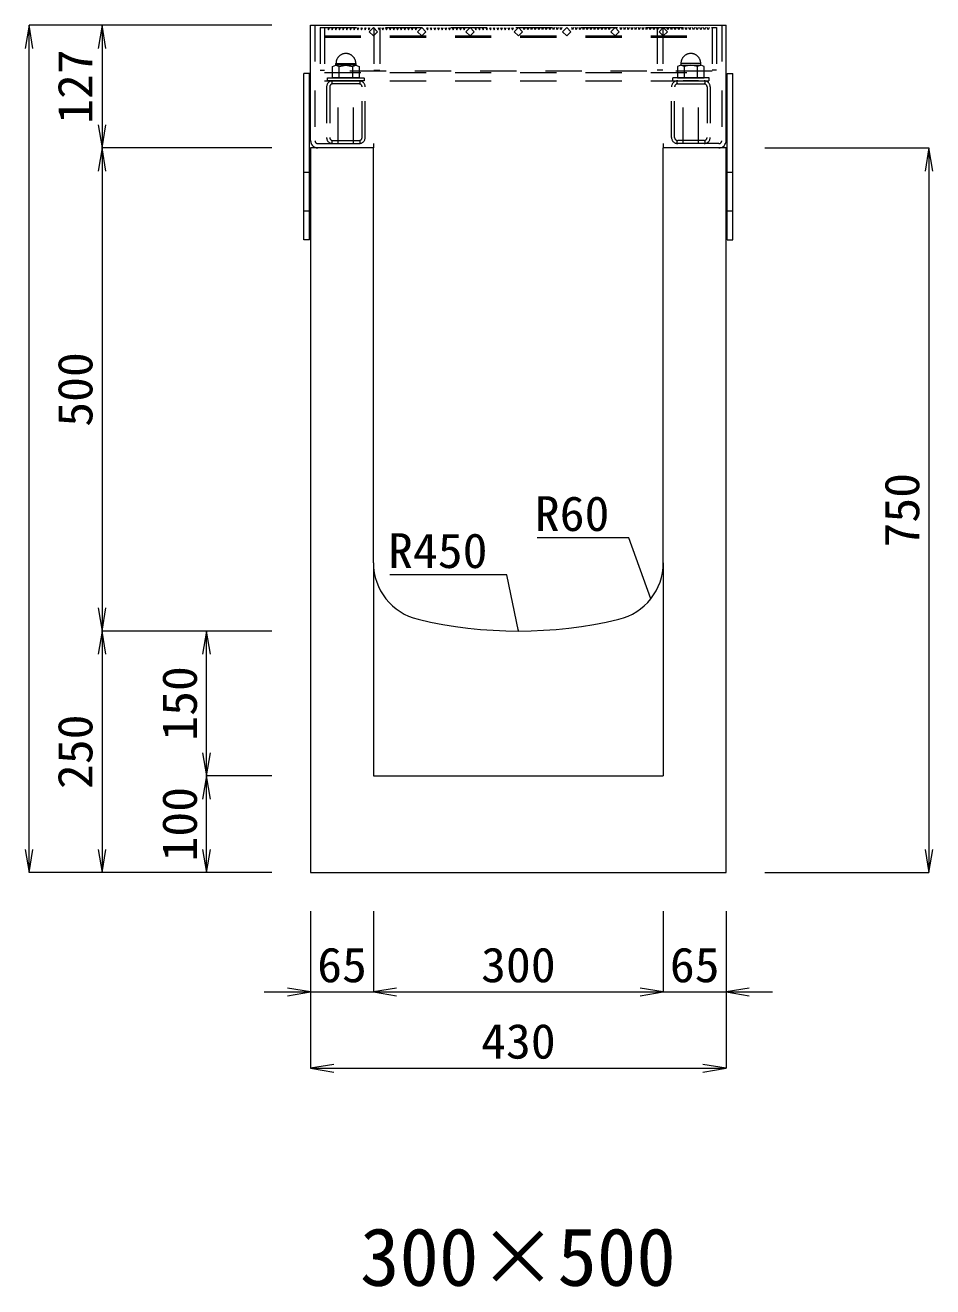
# Model space of a CAD drawing. Units: millimetres at full size; some dimension numbers follow another scale. Extents: x -734 to 58102, y 49499 to 87169.
# Drawn here: x 13488 to 14427, y 76484 to 77790 of the extents above; entities that cross this region are included whole.
import ezdxf
from ezdxf.enums import TextEntityAlignment as Align

# ---------------------------------------------------------------- set-up
doc = ezdxf.new("R2010")
doc.units = ezdxf.units.MM
doc.header["$LTSCALE"] = 50
doc.linetypes.add('USER1', pattern=[1.35, 0.75, -0.6])
doc.layers.add('0_2', color=7, linetype='Continuous')
for name, color, linetype, lineweight in [('寸法線', 7, 'Continuous', 13), ('引出線', 4, 'Continuous', 13), ('本体', 2, 'Continuous', 20), ('ｸﾞﾚｰﾁﾝｸﾞ', 7, 'USER1', 9)]:
    doc.layers.add(name, color=color, linetype=linetype, lineweight=lineweight)
doc.styles.add('ＭＳ 明朝', font='')
doc.styles.get('ＭＳ 明朝').set_extended_font_data('MS Mincho')

# ---------------------------------------------------------------- blocks, each defined once
blk = doc.blocks.new('open_arrow')
at = {"color": 0, "linetype": 'Continuous', "lineweight": -2}
blk.add_lwpolyline([(7.5, 1.25), (0, 0), (7.5, -1.25)], dxfattribs=at)

msp = doc.modelspace()

# ---------------------------------------------------------------- linework, layer by layer
at = {"layer": '寸法線'}
for p, q in [((13492.27, 76913.03), (13492.27, 77790.03)), ((13743.63, 77790.03), (13492.27, 77790.03)), ((13567.81, 77790.03), (13567.81, 77663.03)), ((13743.63, 77790.03), (13567.81, 77790.03)), ((13567.81, 77663.03), (13567.81, 77163.03)), ((13743.63, 77663.03), (13567.81, 77663.03)), ((13743.63, 77663.03), (13567.81, 77663.03)), ((14253.63, 77663.03), (14423.48, 77663.03)), ((14423.48, 77663.03), (14423.48, 76913.03)), ((13567.81, 77163.03), (13567.81, 76913.03)), ((13743.63, 77163.03), (13567.81, 77163.03)), ((13743.63, 77163.03), (13567.81, 77163.03)), ((13675.89, 77013.03), (13675.89, 77163.03)), ((13743.63, 77163.03), (13675.89, 77163.03)), ((13743.63, 77013.03), (13675.89, 77013.03)), ((13675.89, 76913.03), (13675.89, 77013.03)), ((13743.63, 77013.03), (13675.89, 77013.03)), ((13743.63, 76913.03), (13492.27, 76913.03)), ((13743.63, 76913.03), (13567.81, 76913.03)), ((13743.63, 76913.03), (13675.89, 76913.03)), ((14253.63, 76913.03), (14423.48, 76913.03)), ((13783.63, 76873.03), (13783.63, 76710.44)), ((13783.63, 76873.03), (13783.63, 76789.49)), ((13848.63, 76873.03), (13848.63, 76789.49)), ((13848.63, 76873.03), (13848.63, 76789.49)), ((14148.63, 76873.03), (14148.63, 76789.49)), ((14148.63, 76873.03), (14148.63, 76789.49)), ((14213.63, 76873.03), (14213.63, 76710.44)), ((14213.63, 76873.03), (14213.63, 76789.49)), ((13735.63, 76789.49), (13896.63, 76789.49)), ((13848.63, 76789.49), (14148.63, 76789.49)), ((14100.63, 76789.49), (14261.63, 76789.49)), ((13783.63, 76710.44), (14213.63, 76710.44))]:
    msp.add_line(p, q, dxfattribs=at)
at = {"layer": '引出線'}
for points in [[(14135.69, 77196.35), (14112.84, 77259.38), (14018.17, 77259.38)], [(13998.63, 77163.03), (13986.68, 77221.03), (13865.67, 77221.03)]]:
    msp.add_lwpolyline(points, dxfattribs=at)
at = {"layer": '本体'}
for p, q in [((13783.63, 77663.03), (13783.63, 76913.03)), ((13848.63, 77663.03), (13783.63, 77663.03)), ((13848.63, 77233.56), (13848.63, 77663.03)), ((14148.63, 77233.56), (14148.63, 77663.03)), ((14213.63, 77663.03), (14148.63, 77663.03)), ((14213.63, 76913.03), (14213.63, 77663.03)), ((13848.63, 77233.56), (13848.63, 77013.03)), ((14148.63, 77233.56), (14148.63, 77013.03)), ((13848.63, 77013.03), (14148.63, 77013.03)), ((13783.63, 76913.03), (14213.63, 76913.03)), ((13783.63, 76913.03), (14213.63, 76913.03))]:
    msp.add_line(p, q, dxfattribs=at)
for centre, radius, start, end in [((13908.63, 77233.56), 60, 180, 256.65785), ((14088.63, 77233.56), 60, 283.34237, 0), ((13998.63, 77613.03), 450, 256.65777, 283.34225)]:
    msp.add_arc(centre, radius, start, end, dxfattribs=at)
at = {"layer": 'ｸﾞﾚｰﾁﾝｸﾞ', "linetype": 'Continuous'}
for p, q in [((13783.63, 77790.03), (14213.63, 77790.03)), ((13783.63, 77670.66), (13783.63, 77790.03)), ((14213.63, 77670.66), (14213.63, 77790.03)), ((13776.63, 77568.03), (13776.63, 77740.03)), ((13782.63, 77740.03), (13776.63, 77740.03)), ((13782.63, 77568.03), (13782.63, 77740.03)), ((14214.63, 77568.03), (14214.63, 77740.03)), ((14214.63, 77740.03), (14220.63, 77740.03)), ((14220.63, 77568.03), (14220.63, 77740.03)), ((13782.63, 77568.03), (13776.63, 77568.03)), ((14214.63, 77568.03), (14220.63, 77568.03))]:
    msp.add_line(p, q, dxfattribs=at)
at = {"layer": 'ｸﾞﾚｰﾁﾝｸﾞ'}
for p, q in [((13788.13, 77790.03), (13788.13, 77670.53)), ((13793.63, 77787.53), (13793.63, 77743.53)), ((13798.13, 77787.53), (13798.13, 77732.53)), ((13798.13, 77787.53), (13798.13, 77743.53)), ((13801.33, 77787.53), (13802.23, 77785.43)), ((13802.23, 77785.43), (13803.13, 77787.53)), ((13805.13, 77787.53), (13806.03, 77785.43)), ((13806.03, 77785.43), (13806.93, 77787.53)), ((13808.93, 77787.53), (13809.83, 77785.43)), ((13809.83, 77785.43), (13810.73, 77787.53)), ((13812.73, 77787.53), (13813.63, 77785.43)), ((13813.63, 77785.43), (13814.53, 77787.53)), ((13816.53, 77787.53), (13817.43, 77785.43)), ((13817.43, 77785.43), (13818.33, 77787.53)), ((13820.33, 77787.53), (13821.23, 77785.43)), ((13821.23, 77785.43), (13822.13, 77787.53)), ((13824.13, 77787.53), (13825.03, 77785.43)), ((13825.03, 77785.43), (13825.93, 77787.53)), ((13827.93, 77787.53), (13828.83, 77785.43)), ((13828.83, 77785.43), (13829.73, 77787.53)), ((13831.73, 77787.53), (13832.63, 77785.43)), ((13832.63, 77785.43), (13833.53, 77787.53)), ((13835.53, 77787.53), (13836.43, 77785.43)), ((13836.43, 77785.43), (13837.33, 77787.53)), ((13839.33, 77787.53), (13840.23, 77785.43)), ((13840.23, 77785.43), (13841.13, 77787.53)), ((13843.13, 77787.53), (13844.03, 77785.43)), ((13844.03, 77785.43), (13844.93, 77787.53)), ((13848.63, 77787.53), (13844.38, 77783.29)), ((13844.38, 77783.29), (13848.63, 77779.05)), ((13849.13, 77787.03), (13848.63, 77787.53)), ((13852.87, 77783.29), (13848.63, 77787.53)), ((13848.63, 77779.05), (13852.87, 77783.29)), ((13849.13, 77787.53), (13849.13, 77743.53)), ((13853.63, 77787.53), (13854.53, 77785.43)), ((13854.53, 77785.43), (13855.43, 77787.53)), ((13855.13, 77787.53), (13855.13, 77743.53)), ((13857.43, 77787.53), (13858.33, 77785.43)), ((13858.33, 77785.43), (13859.23, 77787.53)), ((13861.23, 77787.53), (13862.13, 77785.43)), ((13862.13, 77785.43), (13863.03, 77787.53)), ((13865.03, 77787.53), (13865.93, 77785.43)), ((13865.93, 77785.43), (13866.83, 77787.53)), ((13868.83, 77787.53), (13869.73, 77785.43)), ((13869.73, 77785.43), (13870.63, 77787.53)), ((13872.63, 77787.53), (13873.53, 77785.43)), ((13873.53, 77785.43), (13874.43, 77787.53)), ((13876.43, 77787.53), (13877.33, 77785.43)), ((13877.33, 77785.43), (13878.23, 77787.53)), ((13880.23, 77787.53), (13881.13, 77785.43)), ((13881.13, 77785.43), (13882.03, 77787.53)), ((13884.03, 77787.53), (13884.93, 77785.43)), ((13884.93, 77785.43), (13885.83, 77787.53)), ((13887.83, 77787.53), (13888.73, 77785.43)), ((13888.73, 77785.43), (13889.63, 77787.53)), ((13891.63, 77787.53), (13892.53, 77785.43)), ((13892.53, 77785.43), (13893.43, 77787.53)), ((13898.63, 77787.53), (13894.38, 77783.29)), ((13894.38, 77783.29), (13898.63, 77779.05)), ((13902.87, 77783.29), (13898.63, 77787.53)), ((13898.63, 77779.05), (13902.87, 77783.29)), ((13903.63, 77787.53), (13904.53, 77785.43)), ((13904.53, 77785.43), (13905.43, 77787.53)), ((13907.43, 77787.53), (13908.33, 77785.43)), ((13908.33, 77785.43), (13909.23, 77787.53)), ((13911.23, 77787.53), (13912.13, 77785.43)), ((13912.13, 77785.43), (13913.03, 77787.53)), ((13915.03, 77787.53), (13915.93, 77785.43)), ((13915.93, 77785.43), (13916.83, 77787.53)), ((13918.83, 77787.53), (13919.73, 77785.43)), ((13919.73, 77785.43), (13920.63, 77787.53)), ((13922.63, 77787.53), (13923.53, 77785.43)), ((13923.53, 77785.43), (13924.43, 77787.53)), ((13926.43, 77787.53), (13927.33, 77785.43)), ((13927.33, 77785.43), (13928.23, 77787.53)), ((13930.23, 77787.53), (13931.13, 77785.43)), ((13931.13, 77785.43), (13932.03, 77787.53)), ((13934.03, 77787.53), (13934.93, 77785.43)), ((13934.93, 77785.43), (13935.83, 77787.53)), ((13937.83, 77787.53), (13938.73, 77785.43)), ((13938.73, 77785.43), (13939.63, 77787.53)), ((13941.63, 77787.53), (13942.53, 77785.43)), ((13942.53, 77785.43), (13943.43, 77787.53)), ((13948.63, 77787.53), (13944.38, 77783.29)), ((13944.38, 77783.29), (13948.63, 77779.05)), ((13952.87, 77783.29), (13948.63, 77787.53)), ((13948.63, 77779.05), (13952.87, 77783.29)), ((13953.63, 77787.53), (13954.53, 77785.43)), ((13954.53, 77785.43), (13955.43, 77787.53)), ((13957.43, 77787.53), (13958.33, 77785.43)), ((13958.33, 77785.43), (13959.23, 77787.53)), ((13961.23, 77787.53), (13962.13, 77785.43)), ((13962.13, 77785.43), (13963.03, 77787.53)), ((13965.03, 77787.53), (13965.93, 77785.43)), ((13965.93, 77785.43), (13966.83, 77787.53)), ((13968.83, 77787.53), (13969.73, 77785.43)), ((13969.73, 77785.43), (13970.63, 77787.53)), ((13972.63, 77787.53), (13973.53, 77785.43)), ((13973.53, 77785.43), (13974.43, 77787.53)), ((13976.43, 77787.53), (13977.33, 77785.43)), ((13977.33, 77785.43), (13978.23, 77787.53)), ((13980.23, 77787.53), (13981.13, 77785.43)), ((13981.13, 77785.43), (13982.03, 77787.53)), ((13984.03, 77787.53), (13984.93, 77785.43)), ((13984.93, 77785.43), (13985.83, 77787.53)), ((13987.83, 77787.53), (13988.73, 77785.43)), ((13988.73, 77785.43), (13989.63, 77787.53)), ((13991.63, 77787.53), (13992.53, 77785.43)), ((13992.53, 77785.43), (13993.43, 77787.53)), ((13998.63, 77787.53), (13994.38, 77783.29)), ((13994.38, 77783.29), (13998.63, 77779.05)), ((13998.63, 77787.53), (14002.87, 77783.29)), ((14002.87, 77783.29), (13998.63, 77779.05)), ((14004.73, 77785.43), (14003.83, 77787.53)), ((14005.63, 77787.53), (14004.73, 77785.43)), ((14008.53, 77785.43), (14007.63, 77787.53)), ((14009.43, 77787.53), (14008.53, 77785.43)), ((14012.33, 77785.43), (14011.43, 77787.53)), ((14013.23, 77787.53), (14012.33, 77785.43)), ((14016.13, 77785.43), (14015.23, 77787.53)), ((14017.03, 77787.53), (14016.13, 77785.43)), ((14019.93, 77785.43), (14019.03, 77787.53)), ((14020.83, 77787.53), (14019.93, 77785.43)), ((14023.73, 77785.43), (14022.83, 77787.53)), ((14024.63, 77787.53), (14023.73, 77785.43)), ((14027.53, 77785.43), (14026.63, 77787.53)), ((14028.43, 77787.53), (14027.53, 77785.43)), ((14031.33, 77785.43), (14030.43, 77787.53)), ((14032.23, 77787.53), (14031.33, 77785.43)), ((14035.13, 77785.43), (14034.23, 77787.53)), ((14036.03, 77787.53), (14035.13, 77785.43)), ((14038.93, 77785.43), (14038.03, 77787.53)), ((14039.83, 77787.53), (14038.93, 77785.43)), ((14042.73, 77785.43), (14041.83, 77787.53)), ((14043.63, 77787.53), (14042.73, 77785.43)), ((14044.38, 77783.29), (14048.63, 77787.53)), ((14048.63, 77779.05), (14044.38, 77783.29)), ((14048.63, 77787.53), (14052.87, 77783.29)), ((14052.87, 77783.29), (14048.63, 77779.05)), ((14054.72, 77785.43), (14053.82, 77787.53)), ((14055.63, 77787.53), (14054.72, 77785.43)), ((14058.53, 77785.43), (14057.63, 77787.53)), ((14059.43, 77787.53), (14058.53, 77785.43)), ((14062.33, 77785.43), (14061.43, 77787.53)), ((14063.23, 77787.53), (14062.33, 77785.43)), ((14066.13, 77785.43), (14065.23, 77787.53)), ((14067.03, 77787.53), (14066.13, 77785.43)), ((14069.93, 77785.43), (14069.03, 77787.53)), ((14070.83, 77787.53), (14069.93, 77785.43)), ((14073.73, 77785.43), (14072.83, 77787.53)), ((14074.63, 77787.53), (14073.73, 77785.43)), ((14077.53, 77785.43), (14076.63, 77787.53)), ((14078.43, 77787.53), (14077.53, 77785.43)), ((14081.33, 77785.43), (14080.43, 77787.53)), ((14082.23, 77787.53), (14081.33, 77785.43)), ((14085.13, 77785.43), (14084.23, 77787.53)), ((14086.03, 77787.53), (14085.13, 77785.43)), ((14088.93, 77785.43), (14088.03, 77787.53)), ((14089.83, 77787.53), (14088.93, 77785.43)), ((14092.73, 77785.43), (14091.83, 77787.53)), ((14093.63, 77787.53), (14092.73, 77785.43)), ((14094.38, 77783.29), (14098.63, 77787.53)), ((14098.63, 77779.05), (14094.38, 77783.29)), ((14098.63, 77787.53), (14102.87, 77783.29)), ((14102.87, 77783.29), (14098.63, 77779.05)), ((14104.73, 77785.43), (14103.83, 77787.53)), ((14105.63, 77787.53), (14104.73, 77785.43)), ((14108.53, 77785.43), (14107.63, 77787.53)), ((14109.43, 77787.53), (14108.53, 77785.43)), ((14112.33, 77785.43), (14111.43, 77787.53)), ((14113.23, 77787.53), (14112.33, 77785.43)), ((14116.13, 77785.43), (14115.23, 77787.53)), ((14117.03, 77787.53), (14116.13, 77785.43)), ((14119.93, 77785.43), (14119.03, 77787.53)), ((14120.83, 77787.53), (14119.93, 77785.43)), ((14123.73, 77785.43), (14122.83, 77787.53)), ((14124.63, 77787.53), (14123.73, 77785.43)), ((14127.53, 77785.43), (14126.63, 77787.53)), ((14128.43, 77787.53), (14127.53, 77785.43)), ((14131.33, 77785.43), (14130.43, 77787.53)), ((14132.23, 77787.53), (14131.33, 77785.43)), ((14135.13, 77785.43), (14134.23, 77787.53)), ((14136.03, 77787.53), (14135.13, 77785.43)), ((14138.93, 77785.43), (14138.03, 77787.53)), ((14139.83, 77787.53), (14138.93, 77785.43)), ((14142.73, 77785.43), (14141.83, 77787.53)), ((14142.12, 77787.53), (14142.12, 77743.53)), ((14143.63, 77787.53), (14142.73, 77785.43)), ((14144.38, 77783.29), (14148.63, 77787.53)), ((14148.63, 77779.05), (14144.38, 77783.29)), ((14148.12, 77787.03), (14148.62, 77787.53)), ((14148.12, 77787.53), (14148.12, 77743.53)), ((14148.63, 77787.53), (14152.87, 77783.29)), ((14152.87, 77783.29), (14148.63, 77779.05)), ((14153.23, 77785.43), (14152.33, 77787.53)), ((14154.13, 77787.53), (14153.23, 77785.43)), ((14157.03, 77785.43), (14156.13, 77787.53)), ((14157.93, 77787.53), (14157.03, 77785.43)), ((14160.83, 77785.43), (14159.93, 77787.53)), ((14161.73, 77787.53), (14160.83, 77785.43)), ((14164.63, 77785.43), (14163.73, 77787.53)), ((14165.53, 77787.53), (14164.63, 77785.43)), ((14168.43, 77785.43), (14167.53, 77787.53)), ((14169.33, 77787.53), (14168.43, 77785.43)), ((14172.23, 77785.43), (14171.33, 77787.53)), ((14173.13, 77787.53), (14172.23, 77785.43)), ((14176.03, 77785.43), (14175.13, 77787.53)), ((14176.93, 77787.53), (14176.03, 77785.43)), ((14179.83, 77785.43), (14178.93, 77787.53)), ((14180.73, 77787.53), (14179.83, 77785.43)), ((14183.63, 77785.43), (14182.73, 77787.53)), ((14184.53, 77787.53), (14183.63, 77785.43)), ((14187.43, 77785.43), (14186.53, 77787.53)), ((14188.33, 77787.53), (14187.43, 77785.43)), ((14191.23, 77785.43), (14190.33, 77787.53)), ((14192.13, 77787.53), (14191.23, 77785.43)), ((14195.03, 77785.43), (14194.13, 77787.53)), ((14195.93, 77787.53), (14195.03, 77785.43)), ((14199.13, 77787.53), (14199.13, 77732.53)), ((14199.13, 77787.53), (14199.13, 77743.53)), ((14203.63, 77787.53), (14203.63, 77743.53)), ((14209.13, 77790.03), (14209.13, 77670.53)), ((13798.13, 77779.03), (14199.13, 77779.03)), ((13798.13, 77777.53), (14199.13, 77777.53)), ((13848.63, 77779.05), (13849.13, 77779.55)), ((14148.62, 77779.05), (14148.12, 77779.55)), ((13806.28, 77747.33), (13809.74, 77748.53)), ((13806.28, 77735.53), (13806.28, 77747.33)), ((13809.74, 77748.53), (13809.74, 77750.53)), ((13809.74, 77750.53), (13830.52, 77750.53)), ((13830.52, 77748.53), (13809.74, 77748.53)), ((13809.74, 77748.53), (13813.2, 77747.33)), ((13813.2, 77747.33), (13820.13, 77748.53)), ((13813.2, 77735.53), (13813.2, 77747.33)), ((13820.13, 77748.53), (13827.05, 77747.33)), ((13827.05, 77747.33), (13830.52, 77748.53)), ((13827.05, 77747.33), (13827.05, 77735.53)), ((13830.52, 77750.53), (13830.52, 77748.53)), ((13830.52, 77748.53), (13833.98, 77747.33)), ((13833.98, 77747.33), (13833.98, 77735.53)), ((14166.74, 77748.53), (14163.27, 77747.33)), ((14163.27, 77747.33), (14163.27, 77735.53)), ((14166.74, 77750.53), (14166.74, 77748.53)), ((14187.51, 77750.53), (14166.74, 77750.53)), ((14166.74, 77748.53), (14187.51, 77748.53)), ((14170.2, 77747.33), (14166.74, 77748.53)), ((14177.12, 77748.53), (14170.2, 77747.33)), ((14170.2, 77747.33), (14170.2, 77735.53)), ((14184.05, 77747.33), (14177.12, 77748.53)), ((14187.51, 77748.53), (14184.05, 77747.33)), ((14184.05, 77735.53), (14184.05, 77747.33)), ((14187.51, 77748.53), (14187.51, 77750.53)), ((14190.97, 77747.33), (14187.51, 77748.53)), ((14190.97, 77735.53), (14190.97, 77747.33)), ((13793.63, 77743.53), (13798.13, 77743.53)), ((14199.13, 77742.53), (13798.13, 77742.53)), ((13798.13, 77741.03), (14199.13, 77741.03)), ((13798.13, 77732.53), (14199.13, 77732.53)), ((13801.13, 77732.53), (13801.13, 77735.53)), ((13801.13, 77735.53), (13820.13, 77735.53)), ((13801.13, 77735.53), (13839.13, 77735.53)), ((13839.13, 77732.53), (13801.13, 77732.53)), ((13805.63, 77732.47), (13805.63, 77729.2)), ((13820.13, 77735.53), (13806.28, 77735.53)), ((13833.73, 77732.53), (13806.53, 77732.53)), ((13833.73, 77732.53), (13806.53, 77732.53)), ((13812.13, 77667.53), (13812.13, 77732.53)), ((13812.13, 77732.53), (13828.13, 77732.53)), ((13820.13, 77735.53), (13813.2, 77735.53)), ((13833.98, 77735.53), (13820.13, 77735.53)), ((13828.13, 77667.53), (13828.13, 77732.53)), ((13834.63, 77732.47), (13834.63, 77729.2)), ((13839.13, 77735.53), (13839.13, 77732.53)), ((13849.13, 77743.53), (13855.13, 77743.53)), ((14148.12, 77743.53), (14142.12, 77743.53)), ((14158.12, 77735.53), (14158.12, 77732.53)), ((14196.12, 77735.53), (14158.12, 77735.53)), ((14158.12, 77732.53), (14196.12, 77732.53)), ((14162.62, 77732.47), (14162.62, 77729.2)), ((14163.27, 77735.53), (14177.12, 77735.53)), ((14163.52, 77732.53), (14190.72, 77732.53)), ((14163.53, 77732.53), (14190.73, 77732.53)), ((14169.12, 77667.53), (14169.12, 77732.53)), ((14185.13, 77732.53), (14169.12, 77732.53)), ((14177.12, 77735.53), (14184.05, 77735.53)), ((14196.12, 77735.53), (14177.12, 77735.53)), ((14177.12, 77735.53), (14190.97, 77735.53)), ((14185.13, 77667.53), (14185.13, 77732.53)), ((14191.62, 77732.47), (14191.62, 77729.2)), ((14196.12, 77732.53), (14196.12, 77735.53)), ((14203.63, 77743.53), (14199.13, 77743.53)), ((13800.13, 77726.13), (13800.13, 77673.93)), ((13803.33, 77726.13), (13803.33, 77673.93)), ((13833.73, 77729.33), (13806.53, 77729.33)), ((13836.93, 77673.93), (13836.93, 77726.13)), ((13840.13, 77673.93), (13840.13, 77726.13)), ((14157.13, 77673.93), (14157.13, 77726.13)), ((14160.33, 77673.93), (14160.33, 77726.13)), ((14163.53, 77729.33), (14190.73, 77729.33)), ((14193.93, 77726.13), (14193.93, 77673.93)), ((14197.13, 77726.13), (14197.13, 77673.93)), ((13791.13, 77667.53), (13848.63, 77667.53)), ((13805.63, 77670.86), (13805.63, 77667.59)), ((13806.53, 77670.73), (13833.73, 77670.73)), ((13806.53, 77667.53), (13833.73, 77667.53)), ((13834.63, 77670.86), (13834.63, 77667.59)), ((13848.63, 77667.53), (13848.63, 77663.03)), ((14206.13, 77667.53), (14148.63, 77667.53)), ((14148.63, 77667.53), (14148.63, 77663.03)), ((14162.62, 77670.86), (14162.62, 77667.59)), ((14190.73, 77670.73), (14163.53, 77670.73)), ((14190.73, 77667.53), (14163.53, 77667.53)), ((14191.62, 77670.86), (14191.62, 77667.59)), ((13776.63, 77638.03), (13782.63, 77638.03)), ((14214.63, 77638.03), (14220.63, 77638.03)), ((13776.63, 77598.03), (13782.63, 77598.03)), ((14214.63, 77598.03), (14220.63, 77598.03))]:
    msp.add_line(p, q, dxfattribs=at)
at = {"layer": 'ｸﾞﾚｰﾁﾝｸﾞ', "lineweight": 5}
msp.add_line((13793.63, 77787.53), (14203.63, 77787.53), dxfattribs=at)
at = {"layer": 'ｸﾞﾚｰﾁﾝｸﾞ'}
for centre, radius, start, end in [((13820.13, 77750.53), 10.25, 0, 180), ((14177.12, 77750.53), 10.25, 0, 180), ((13806.53, 77726.13), 6.4, 90, 180), ((13833.73, 77726.13), 6.4, 0, 90), ((14163.53, 77726.13), 6.4, 90, 180), ((14190.73, 77726.13), 6.4, 0, 90), ((13806.53, 77726.13), 3.2, 90, 180), ((13833.73, 77726.13), 3.2, 0, 90), ((14163.53, 77726.13), 3.2, 90, 180), ((14190.73, 77726.13), 3.2, 0, 90), ((13791.13, 77670.53), 7.5, 179.01874, 270), ((13791.13, 77670.53), 3, 180, 270), ((13806.53, 77673.93), 6.4, 180, 270), ((13806.53, 77673.93), 3.2, 180, 270), ((13833.73, 77673.93), 3.2, 270, 0), ((13833.73, 77673.93), 6.4, 270, 0), ((14163.53, 77673.93), 6.4, 180, 270), ((14163.53, 77673.93), 3.2, 180, 270), ((14190.73, 77673.93), 3.2, 270, 0), ((14190.73, 77673.93), 6.4, 270, 0), ((14206.13, 77670.53), 3, 270, 0)]:
    msp.add_arc(centre, radius, start, end, dxfattribs=at)
at = {"layer": 'ｸﾞﾚｰﾁﾝｸﾞ', "linetype": 'Continuous'}
msp.add_arc((14206.13, 77670.53), 7.5, 270, 0.98123, dxfattribs=at)

# ---------------------------------------------------------------- block references
at = {"layer": '寸法線', "xscale": 3.2, "yscale": 3.2}
for p, rotation in [((13492.27, 77790.03), 270), ((13567.81, 77790.03), 270), ((13567.81, 77663.03), 90), ((13567.81, 77663.03), 270), ((14423.48, 77663.03), 270), ((13567.81, 77163.03), 90), ((13567.81, 77163.03), 270), ((13675.89, 77163.03), 270), ((13675.89, 77013.03), 90), ((13675.89, 77013.03), 270), ((13492.27, 76913.03), 90), ((13567.81, 76913.03), 90), ((13675.89, 76913.03), 90), ((14423.48, 76913.03), 90), ((13783.63, 76789.49), 180), ((14148.63, 76789.49), 180), ((14148.63, 76789.49), 180), ((14213.63, 76710.44), 180)]:
    msp.add_blockref('open_arrow', p, dxfattribs=dict(at, rotation=rotation))
for p in [(13848.63, 76789.49), (13848.63, 76789.49), (14213.63, 76789.49), (13783.63, 76710.44)]:
    msp.add_blockref('open_arrow', p, dxfattribs=at)
at = {"layer": '引出線', "xscale": 0.16, "yscale": 0.16}
for p, rotation in [((14135.69, 77196.35), 109.9), ((13998.63, 77163.03), 101.6)]:
    msp.add_blockref('open_arrow', p, dxfattribs=dict(at, rotation=rotation))

# ---------------------------------------------------------------- texts
at = {"layer": '0_2', "style": 'ＭＳ 明朝'}
msp.add_text('300×500', height=60.04, dxfattribs=at).set_placement((13998.14, 76515.29), align=Align.MIDDLE_CENTER)
at = {"layer": '寸法線', "style": 'ＭＳ 明朝', "width": 1.05}
for s, p in [('127', (13539.81, 77726.53)), ('500', (13539.81, 77413.03)), ('750', (14395.48, 77288.03)), ('150', (13647.89, 77088.03)), ('250', (13539.81, 77038.03)), ('100', (13647.89, 76963.03))]:
    msp.add_text(s, height=36.03, rotation=90, dxfattribs=at).set_placement(p, align=Align.MIDDLE_CENTER)
for s, p in [('65', (13816.13, 76817.49)), ('300', (13998.63, 76817.49)), ('65', (14181.13, 76817.49)), ('430', (13998.63, 76738.44))]:
    msp.add_text(s, height=36.03, dxfattribs=at).set_placement(p, align=Align.MIDDLE_CENTER)
at = {"layer": '引出線', "style": 'ＭＳ 明朝', "width": 1.05}
for s, p in [('R60', (14092.84, 77302.58)), ('R450', (13966.68, 77264.23))]:
    msp.add_text(s, height=36.03, dxfattribs=at).set_placement(p, align=Align.TOP_RIGHT)

doc.saveas('drawing.dxf')
